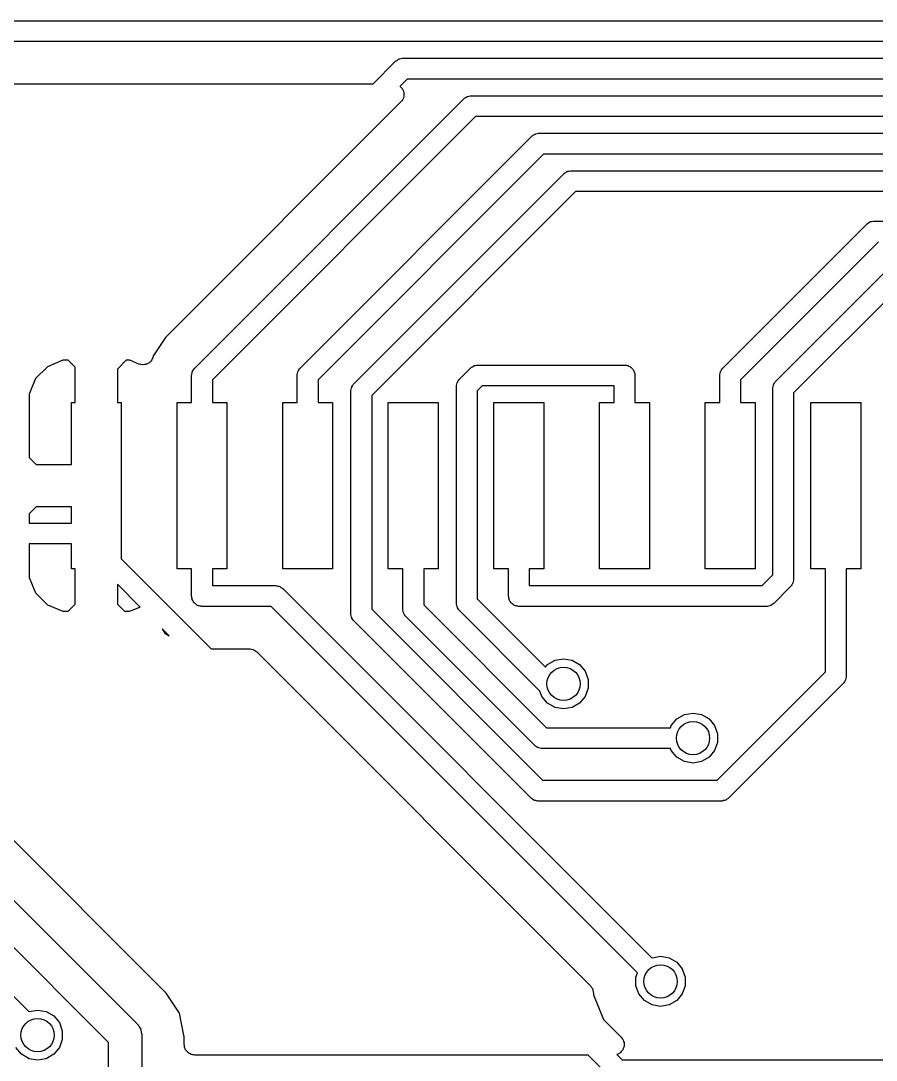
# Model space of a CAD drawing. Extents: x 116.4 to 213.4, y -134.3 to -53.5.
# Drawn here: x 140.32 to 150.6, y -76.37 to -63.88 of the extents above; entities that cross this region are included whole.
import ezdxf

# ---------------------------------------------------------------- set-up
doc = ezdxf.new("R2010")
doc.units = 0
doc.header["$MEASUREMENT"] = 0
doc.layers.add('BLACK', color=7, linetype='CONTINUOUS')

msp = doc.modelspace()

# ---------------------------------------------------------------- linework, layer by layer
at = {"layer": 'Black'}
for p, q in [((137.451, -63.8811), (153.702, -63.8811)), ((153.754, -64.1311), (137.502, -64.1311)), ((144.551, -64.6391), (144.822, -64.368)), ((144.822, -64.368), (144.826, -64.3649)), ((144.826, -64.3649), (144.83, -64.3606)), ((144.83, -64.3606), (144.844, -64.3525)), ((144.844, -64.3525), (144.857, -64.3431)), ((144.857, -64.3431), (144.863, -64.3417)), ((144.863, -64.3417), (144.868, -64.3389)), ((144.868, -64.3389), (144.884, -64.3361)), ((144.884, -64.3361), (144.899, -64.3319)), ((144.899, -64.3319), (144.905, -64.3324)), ((144.905, -64.3324), (144.91, -64.3314)), ((144.91, -64.3314), (156.032, -64.3314)), ((137.765, -64.6391), (144.551, -64.6391)), ((144.962, -64.5814), (144.876, -64.6678)), ((144.876, -64.6678), (144.877, -64.6688)), ((144.877, -64.6688), (144.888, -64.6815)), ((144.888, -64.6815), (144.9, -64.6933)), ((144.9, -64.6933), (144.902, -64.6983)), ((144.902, -64.6983), (144.906, -64.7026)), ((156.083, -64.5814), (144.962, -64.5814)), ((142.406, -68.0543), (145.642, -64.8183)), ((144.906, -64.7026), (144.911, -64.7182)), ((144.911, -64.8198), (144.908, -64.8244)), ((144.911, -64.7182), (144.918, -64.7332)), ((144.915, -64.8037), (144.911, -64.8198)), ((144.921, -64.7882), (144.915, -64.8037)), ((144.918, -64.7332), (144.919, -64.7388)), ((144.919, -64.7388), (144.921, -64.744)), ((144.921, -64.744), (144.921, -64.7606)), ((144.921, -64.7606), (144.922, -64.7772)), ((144.922, -64.7772), (144.921, -64.7826)), ((144.921, -64.7826), (144.921, -64.7882)), ((145.642, -64.8183), (145.646, -64.8152)), ((145.646, -64.8152), (145.65, -64.8109)), ((145.65, -64.8109), (145.664, -64.8028)), ((145.664, -64.8028), (145.677, -64.7934)), ((145.677, -64.7934), (145.682, -64.792)), ((145.682, -64.792), (145.687, -64.7892)), ((145.687, -64.7892), (145.703, -64.7864)), ((145.703, -64.7864), (145.719, -64.7822)), ((145.719, -64.7822), (145.725, -64.7827)), ((145.725, -64.7827), (145.73, -64.7817)), ((145.73, -64.7817), (159.959, -64.7817)), ((144.886, -64.8559), (142.055, -67.6863)), ((144.895, -64.8423), (144.886, -64.8559)), ((144.906, -64.8296), (144.895, -64.8423)), ((144.908, -64.8244), (144.906, -64.8296)), ((145.782, -65.0317), (142.619, -68.1945)), ((160.011, -65.0317), (145.782, -65.0317)), ((143.676, -68.0543), (146.461, -65.2686)), ((146.461, -65.2686), (146.466, -65.2655)), ((146.466, -65.2655), (146.469, -65.2612)), ((146.469, -65.2612), (146.483, -65.2531)), ((146.483, -65.2531), (146.497, -65.2437)), ((146.497, -65.2437), (146.502, -65.2423)), ((146.502, -65.2423), (146.507, -65.2395)), ((146.507, -65.2395), (146.523, -65.2367)), ((146.523, -65.2367), (146.539, -65.2325)), ((146.539, -65.2325), (146.544, -65.233)), ((146.544, -65.233), (146.55, -65.232)), ((146.55, -65.232), (162.019, -65.232)), ((146.601, -65.482), (143.889, -68.1945)), ((162.071, -65.482), (146.601, -65.482)), ((146.868, -65.7034), (146.882, -65.694)), ((146.882, -65.694), (146.887, -65.6926)), ((146.887, -65.6926), (146.892, -65.6898)), ((146.892, -65.6898), (146.908, -65.687)), ((146.908, -65.687), (146.924, -65.6828)), ((146.924, -65.6828), (146.929, -65.6833)), ((146.929, -65.6833), (146.935, -65.6823)), ((146.935, -65.6823), (164.245, -65.6823)), ((144.32, -68.2449), (146.846, -65.7189)), ((146.846, -65.7189), (146.851, -65.7158)), ((146.851, -65.7158), (146.854, -65.7115)), ((146.854, -65.7115), (146.868, -65.7034)), ((146.986, -65.9323), (144.534, -68.3851)), ((164.245, -65.9323), (146.986, -65.9323)), ((150.486, -66.3238), (150.491, -66.3207)), ((150.491, -66.3207), (150.494, -66.3164)), ((150.494, -66.3164), (150.508, -66.3083)), ((150.508, -66.3083), (150.522, -66.2989)), ((150.522, -66.2989), (150.527, -66.2975)), ((150.527, -66.2975), (150.532, -66.2947)), ((150.532, -66.2947), (150.548, -66.2919)), ((150.548, -66.2919), (150.564, -66.2877)), ((150.564, -66.2877), (150.569, -66.2882)), ((150.569, -66.2882), (150.575, -66.2872)), ((150.575, -66.2872), (161.058, -66.2872)), ((148.756, -68.0543), (150.486, -66.3238)), ((150.626, -66.5372), (148.969, -68.1945)), ((149.393, -68.2124), (150.823, -66.7825)), ((150.963, -66.9959), (149.606, -68.3526)), ((142.055, -67.6863), (141.911, -67.9014)), ((141.901, -67.9352), (141.893, -67.9545)), ((141.909, -67.9161), (141.901, -67.9352)), ((141.911, -67.9014), (141.909, -67.9134)), ((141.909, -67.9134), (141.909, -67.9147)), ((141.909, -67.9147), (141.909, -67.9161)), ((140.636, -68.0373), (140.493, -68.1802)), ((140.823, -67.96), (140.636, -68.0373)), ((140.886, -67.96), (140.823, -67.96)), ((140.97, -68.0444), (140.886, -67.96)), ((140.97, -68.468), (140.97, -68.0444)), ((141.583, -67.96), (141.478, -68.0655)), ((141.478, -68.0655), (141.478, -68.468)), ((141.625, -67.96), (141.583, -67.96)), ((141.736, -68.0059), (141.625, -67.96)), ((141.737, -68.0062), (141.736, -68.0059)), ((141.739, -68.007), (141.737, -68.0062)), ((141.759, -68.011), (141.739, -68.007)), ((141.779, -68.0155), (141.759, -68.011)), ((141.78, -68.0153), (141.779, -68.0155)), ((141.782, -68.0156), (141.78, -68.0153)), ((141.802, -68.0124), (141.782, -68.0156)), ((141.823, -68.0097), (141.802, -68.0124)), ((141.824, -68.0091), (141.823, -68.0097)), ((141.825, -68.0089), (141.824, -68.0091)), ((141.844, -67.9989), (141.825, -68.0089)), ((141.862, -67.9894), (141.844, -67.9989)), ((141.863, -67.9883), (141.862, -67.9894)), ((141.864, -67.9876), (141.863, -67.9883)), ((141.878, -67.9721), (141.864, -67.9876)), ((141.892, -67.9568), (141.878, -67.9721)), ((141.893, -67.9545), (141.892, -67.9555)), ((141.892, -67.9555), (141.892, -67.9568)), ((142.39, -68.0765), (142.398, -68.0624)), ((142.398, -68.0624), (142.402, -68.0588)), ((142.402, -68.0588), (142.406, -68.0543)), ((143.66, -68.0765), (143.668, -68.0624)), ((143.668, -68.0624), (143.672, -68.0588)), ((143.672, -68.0588), (143.676, -68.0543)), ((145.59, -68.1867), (145.723, -68.0543)), ((145.723, -68.0543), (145.727, -68.0512)), ((145.727, -68.0512), (145.731, -68.0469)), ((145.731, -68.0469), (145.745, -68.0388)), ((145.745, -68.0388), (145.758, -68.0294)), ((145.758, -68.0294), (145.763, -68.028)), ((145.763, -68.028), (145.768, -68.0252)), ((145.768, -68.0252), (145.784, -68.0224)), ((145.784, -68.0224), (145.8, -68.0182)), ((145.8, -68.0182), (145.806, -68.0187)), ((145.806, -68.0187), (145.811, -68.0177)), ((145.811, -68.0177), (147.574, -68.0177)), ((147.574, -68.0177), (147.585, -68.0196)), ((147.585, -68.0196), (147.596, -68.0196)), ((147.596, -68.0196), (147.606, -68.0233)), ((147.606, -68.0233), (147.617, -68.0252)), ((147.617, -68.0252), (147.626, -68.0307)), ((147.626, -68.0307), (147.636, -68.0344)), ((147.636, -68.0344), (147.645, -68.0415)), ((147.645, -68.0415), (147.654, -68.0469)), ((147.654, -68.0469), (147.661, -68.0553)), ((147.661, -68.0553), (147.67, -68.0624)), ((147.67, -68.0624), (147.675, -68.0718)), ((148.74, -68.0765), (148.748, -68.0624)), ((148.748, -68.0624), (148.752, -68.0588)), ((148.752, -68.0588), (148.756, -68.0543)), ((140.493, -68.1802), (140.416, -68.367)), ((142.369, -68.1318), (142.374, -68.116)), ((142.37, -68.1373), (142.369, -68.1318)), ((142.369, -68.1427), (142.37, -68.1373)), ((142.369, -68.468), (142.369, -68.1427)), ((142.374, -68.116), (142.377, -68.0999)), ((142.377, -68.0999), (142.379, -68.0952)), ((142.379, -68.0952), (142.381, -68.0899)), ((142.381, -68.0899), (142.39, -68.0765)), ((142.619, -68.1945), (142.619, -68.468)), ((143.639, -68.1318), (143.644, -68.116)), ((143.64, -68.1373), (143.639, -68.1318)), ((143.639, -68.1427), (143.64, -68.1373)), ((143.639, -68.468), (143.639, -68.1427)), ((143.644, -68.116), (143.647, -68.0999)), ((143.647, -68.0999), (143.649, -68.0952)), ((143.649, -68.0952), (143.651, -68.0899)), ((143.651, -68.0899), (143.66, -68.0765)), ((143.889, -68.1945), (143.889, -68.468)), ((145.575, -68.2089), (145.583, -68.1948)), ((145.583, -68.1948), (145.587, -68.1912)), ((145.587, -68.1912), (145.59, -68.1867)), ((147.675, -68.0718), (147.682, -68.0802)), ((147.682, -68.0802), (147.686, -68.0905)), ((147.686, -68.0905), (147.691, -68.0999)), ((147.691, -68.0999), (147.693, -68.1107)), ((147.693, -68.1107), (147.697, -68.121)), ((147.697, -68.121), (147.697, -68.1319)), ((147.697, -68.1319), (147.699, -68.1427)), ((147.699, -68.1427), (147.699, -68.468)), ((148.719, -68.1318), (148.724, -68.116)), ((148.72, -68.1373), (148.719, -68.1318)), ((148.719, -68.1427), (148.72, -68.1373)), ((148.719, -68.468), (148.719, -68.1427)), ((148.724, -68.116), (148.727, -68.0999)), ((148.727, -68.0999), (148.729, -68.0952)), ((148.729, -68.0952), (148.731, -68.0899)), ((148.731, -68.0899), (148.74, -68.0765)), ((148.969, -68.1945), (148.969, -68.468)), ((144.284, -68.3224), (144.288, -68.3066)), ((144.288, -68.3066), (144.291, -68.2905)), ((144.291, -68.2905), (144.294, -68.2858)), ((144.294, -68.2858), (144.295, -68.2805)), ((144.295, -68.2805), (144.305, -68.2671)), ((144.305, -68.2671), (144.313, -68.253)), ((144.313, -68.253), (144.317, -68.2494)), ((144.317, -68.2494), (144.32, -68.2449)), ((145.554, -68.2642), (145.558, -68.2484)), ((145.555, -68.2697), (145.554, -68.2642)), ((145.554, -68.2751), (145.555, -68.2697)), ((145.554, -70.8807), (145.554, -68.2751)), ((145.558, -68.2484), (145.561, -68.2323)), ((145.561, -68.2323), (145.564, -68.2276)), ((145.564, -68.2276), (145.565, -68.2223)), ((145.565, -68.2223), (145.575, -68.2089)), ((145.863, -68.2677), (145.804, -68.3269)), ((147.449, -68.2677), (145.863, -68.2677)), ((147.449, -68.468), (147.449, -68.2677)), ((149.356, -68.2899), (149.361, -68.2741)), ((149.357, -68.2954), (149.356, -68.2899)), ((149.356, -68.3008), (149.357, -68.2954)), ((149.356, -70.5393), (149.356, -68.3008)), ((149.361, -68.2741), (149.364, -68.258)), ((149.364, -68.258), (149.366, -68.2533)), ((149.366, -68.2533), (149.368, -68.248)), ((149.368, -68.248), (149.377, -68.2346)), ((149.377, -68.2346), (149.385, -68.2205)), ((149.385, -68.2205), (149.389, -68.2169)), ((149.389, -68.2169), (149.393, -68.2124)), ((140.416, -68.367), (140.416, -69.1296)), ((144.285, -68.3279), (144.284, -68.3224)), ((144.284, -68.3333), (144.285, -68.3279)), ((144.284, -71.0049), (144.284, -68.3333)), ((144.534, -68.3851), (144.534, -70.9531)), ((145.804, -68.3269), (145.804, -70.8289)), ((149.606, -68.3526), (149.606, -70.5911)), ((140.924, -69.214), (140.924, -68.468)), ((140.924, -68.468), (140.97, -68.468)), ((141.478, -68.468), (141.524, -68.468)), ((141.524, -68.468), (141.524, -70.3448)), ((142.194, -70.468), (142.194, -68.468)), ((142.194, -68.468), (142.369, -68.468)), ((142.619, -68.468), (142.794, -68.468)), ((142.794, -68.468), (142.794, -70.468)), ((143.464, -70.468), (143.464, -68.468)), ((143.464, -68.468), (143.639, -68.468)), ((143.889, -68.468), (144.064, -68.468)), ((144.064, -68.468), (144.064, -70.468)), ((144.734, -70.468), (144.734, -68.468)), ((144.734, -68.468), (145.334, -68.468)), ((145.334, -68.468), (145.334, -70.468)), ((146.004, -70.468), (146.004, -68.468)), ((146.004, -68.468), (146.604, -68.468)), ((146.604, -68.468), (146.604, -70.468)), ((147.274, -70.468), (147.274, -68.468)), ((147.274, -68.468), (147.449, -68.468)), ((147.699, -68.468), (147.874, -68.468)), ((147.874, -68.468), (147.874, -70.468)), ((148.544, -70.468), (148.544, -68.468)), ((148.544, -68.468), (148.719, -68.468)), ((148.969, -68.468), (149.144, -68.468)), ((149.144, -68.468), (149.144, -70.468)), ((149.814, -70.468), (149.814, -68.468)), ((149.814, -68.468), (150.414, -68.468)), ((150.414, -68.468), (150.414, -70.468)), ((140.416, -69.1296), (140.5, -69.214)), ((140.5, -69.214), (140.924, -69.214)), ((140.5, -69.722), (140.416, -69.8064)), ((140.416, -69.8064), (140.416, -69.9179)), ((140.924, -69.722), (140.5, -69.722)), ((140.924, -69.9179), (140.924, -69.722)), ((140.416, -69.9179), (140.924, -69.9179)), ((140.416, -70.1679), (140.416, -70.569)), ((140.924, -70.1679), (140.416, -70.1679)), ((140.924, -70.468), (140.924, -70.1679)), ((141.524, -70.3448), (142.605, -71.4263)), ((140.97, -70.468), (140.924, -70.468)), ((140.97, -70.8916), (140.97, -70.468)), ((142.369, -70.468), (142.194, -70.468)), ((142.369, -70.7933), (142.369, -70.468)), ((142.794, -70.468), (142.619, -70.468)), ((142.619, -70.468), (142.619, -70.6683)), ((144.064, -70.468), (143.464, -70.468)), ((144.909, -70.468), (144.734, -70.468)), ((144.909, -70.7933), (144.909, -70.468)), ((145.334, -70.468), (145.159, -70.468)), ((145.159, -70.468), (145.159, -70.7933)), ((146.179, -70.468), (146.004, -70.468)), ((146.179, -70.7933), (146.179, -70.468)), ((146.604, -70.468), (146.429, -70.468)), ((146.429, -70.468), (146.429, -70.6683)), ((147.874, -70.468), (147.274, -70.468)), ((149.144, -70.468), (148.544, -70.468)), ((149.227, -70.6683), (149.356, -70.5393)), ((149.989, -70.468), (149.814, -70.468)), ((149.989, -70.7933), (149.989, -70.468)), ((150.414, -70.468), (150.239, -70.468)), ((150.239, -70.468), (150.239, -70.7933)), ((140.416, -70.569), (140.493, -70.7558)), ((141.752, -70.9264), (141.478, -70.6524)), ((141.478, -70.6524), (141.478, -70.8916)), ((142.619, -70.6683), (143.377, -70.6683)), ((143.377, -70.6683), (143.382, -70.6693)), ((143.382, -70.6693), (143.387, -70.6688)), ((143.387, -70.6688), (143.403, -70.673)), ((143.403, -70.673), (143.419, -70.6758)), ((143.419, -70.6758), (143.424, -70.6786)), ((143.424, -70.6786), (143.429, -70.68)), ((143.429, -70.68), (143.443, -70.6894)), ((143.443, -70.6894), (143.457, -70.6975)), ((146.429, -70.6683), (149.227, -70.6683)), ((149.569, -70.6795), (149.367, -70.8817)), ((149.573, -70.675), (149.569, -70.6795)), ((149.577, -70.6714), (149.573, -70.675)), ((149.585, -70.6573), (149.577, -70.6714)), ((149.594, -70.6439), (149.585, -70.6573)), ((149.596, -70.6386), (149.594, -70.6439)), ((149.598, -70.6339), (149.596, -70.6386)), ((149.601, -70.6178), (149.598, -70.6339)), ((149.606, -70.602), (149.601, -70.6178)), ((149.606, -70.5911), (149.605, -70.5965)), ((149.605, -70.5965), (149.606, -70.602)), ((140.493, -70.7558), (140.636, -70.8987)), ((142.371, -70.8041), (142.369, -70.7933)), ((142.371, -70.815), (142.371, -70.8041)), ((142.375, -70.8253), (142.371, -70.815)), ((143.457, -70.6975), (143.46, -70.7018)), ((143.46, -70.7018), (143.465, -70.7049)), ((143.465, -70.7049), (147.902, -75.1421)), ((144.909, -70.9525), (144.909, -70.7933)), ((145.159, -70.7933), (145.159, -70.9007)), ((146.181, -70.8041), (146.179, -70.7933)), ((146.181, -70.815), (146.181, -70.8041)), ((146.185, -70.8253), (146.181, -70.815)), ((149.989, -71.7048), (149.989, -70.7933)), ((150.239, -70.7933), (150.239, -71.7566)), ((140.636, -70.8987), (140.823, -70.976)), ((140.886, -70.976), (140.97, -70.8916)), ((141.478, -70.8916), (141.562, -70.976)), ((141.625, -70.976), (141.736, -70.9301)), ((141.736, -70.9301), (141.737, -70.9298)), ((141.737, -70.9298), (141.739, -70.929)), ((141.739, -70.929), (141.752, -70.9264)), ((142.377, -70.8361), (142.375, -70.8253)), ((142.382, -70.8455), (142.377, -70.8361)), ((142.386, -70.8558), (142.382, -70.8455)), ((142.393, -70.8642), (142.386, -70.8558)), ((142.398, -70.8736), (142.393, -70.8642)), ((142.407, -70.8807), (142.398, -70.8736)), ((142.414, -70.8891), (142.407, -70.8807)), ((142.423, -70.8945), (142.414, -70.8891)), ((142.431, -70.9016), (142.423, -70.8945)), ((142.442, -70.9053), (142.431, -70.9016)), ((142.451, -70.9108), (142.442, -70.9053)), ((142.462, -70.9127), (142.451, -70.9108)), ((142.472, -70.9164), (142.462, -70.9127)), ((142.483, -70.9164), (142.472, -70.9164)), ((142.494, -70.9183), (142.483, -70.9164)), ((143.325, -70.9183), (142.494, -70.9183)), ((147.729, -75.3221), (143.325, -70.9183)), ((145.159, -70.9007), (146.634, -72.3757)), ((145.555, -70.8861), (145.554, -70.8807)), ((145.554, -70.8916), (145.555, -70.8861)), ((145.558, -70.9074), (145.554, -70.8916)), ((145.561, -70.9235), (145.558, -70.9074)), ((145.564, -70.9282), (145.561, -70.9235)), ((145.565, -70.9335), (145.564, -70.9282)), ((145.575, -70.9469), (145.565, -70.9335)), ((145.804, -70.8289), (146.622, -71.6476)), ((146.187, -70.8361), (146.185, -70.8253)), ((146.192, -70.8455), (146.187, -70.8361)), ((146.196, -70.8558), (146.192, -70.8455)), ((146.203, -70.8642), (146.196, -70.8558)), ((146.208, -70.8736), (146.203, -70.8642)), ((146.217, -70.8807), (146.208, -70.8736)), ((146.224, -70.8891), (146.217, -70.8807)), ((146.233, -70.8945), (146.224, -70.8891)), ((146.242, -70.9016), (146.233, -70.8945)), ((146.252, -70.9053), (146.242, -70.9016)), ((146.261, -70.9108), (146.252, -70.9053)), ((146.272, -70.9127), (146.261, -70.9108)), ((146.282, -70.9164), (146.272, -70.9127)), ((146.293, -70.9164), (146.282, -70.9164)), ((146.304, -70.9183), (146.293, -70.9164)), ((149.279, -70.9183), (146.304, -70.9183)), ((149.284, -70.9173), (149.279, -70.9183)), ((149.29, -70.9178), (149.284, -70.9173)), ((149.305, -70.9136), (149.29, -70.9178)), ((149.322, -70.9108), (149.305, -70.9136)), ((149.326, -70.908), (149.322, -70.9108)), ((149.332, -70.9066), (149.326, -70.908)), ((149.345, -70.8972), (149.332, -70.9066)), ((149.359, -70.8891), (149.345, -70.8972)), ((149.363, -70.8848), (149.359, -70.8891)), ((149.367, -70.8817), (149.363, -70.8848)), ((140.823, -70.976), (140.886, -70.976)), ((141.562, -70.976), (141.625, -70.976)), ((144.285, -71.0103), (144.284, -71.0049)), ((144.284, -71.0158), (144.285, -71.0103)), ((144.288, -71.0316), (144.284, -71.0158)), ((144.291, -71.0477), (144.288, -71.0316)), ((144.294, -71.0524), (144.291, -71.0477)), ((144.295, -71.0577), (144.294, -71.0524)), ((144.305, -71.0711), (144.295, -71.0577)), ((144.534, -70.9531), (146.587, -73.0069)), ((144.91, -70.9579), (144.909, -70.9525)), ((144.909, -70.9634), (144.91, -70.9579)), ((144.914, -70.9792), (144.909, -70.9634)), ((144.917, -70.9953), (144.914, -70.9792)), ((144.919, -71), (144.917, -70.9953)), ((144.921, -71.0053), (144.919, -71)), ((144.93, -71.0187), (144.921, -71.0053)), ((144.938, -71.0328), (144.93, -71.0187)), ((144.942, -71.0364), (144.938, -71.0328)), ((144.946, -71.0409), (144.942, -71.0364)), ((146.494, -72.5891), (144.946, -71.0409)), ((145.583, -70.961), (145.575, -70.9469)), ((145.587, -70.9646), (145.583, -70.961)), ((145.59, -70.9691), (145.587, -70.9646)), ((146.557, -71.936), (145.59, -70.9691)), ((142.098, -71.2726), (142.015, -71.1891)), ((142.015, -71.1891), (142.048, -71.2391)), ((144.313, -71.0852), (144.305, -71.0711)), ((144.317, -71.0888), (144.313, -71.0852)), ((144.32, -71.0933), (144.317, -71.0888)), ((146.447, -73.2203), (144.32, -71.0933)), ((142.048, -71.2391), (142.098, -71.2726)), ((142.605, -71.4263), (143.062, -71.4263)), ((143.062, -71.4263), (143.067, -71.4273)), ((143.067, -71.4273), (143.073, -71.4268)), ((143.073, -71.4268), (143.089, -71.4311)), ((143.089, -71.4311), (143.105, -71.434)), ((143.105, -71.434), (143.11, -71.4368)), ((143.11, -71.4368), (143.115, -71.4382)), ((143.115, -71.4382), (143.129, -71.4477)), ((143.129, -71.4477), (143.143, -71.456)), ((143.143, -71.456), (143.147, -71.4603)), ((143.147, -71.4603), (143.152, -71.4635)), ((143.152, -71.4635), (147.162, -75.4738)), ((146.647, -71.6178), (146.738, -71.5655)), ((146.738, -71.5655), (146.841, -71.5474)), ((146.841, -71.5474), (146.944, -71.5655)), ((146.944, -71.5655), (147.034, -71.6178)), ((146.622, -71.6476), (146.647, -71.6178)), ((147.034, -71.6178), (147.102, -71.6979)), ((147.102, -71.6979), (147.137, -71.7962)), ((147.137, -71.7962), (147.137, -71.9008)), ((148.687, -73.0069), (149.989, -71.7048)), ((150.227, -71.8094), (150.218, -71.8228)), ((150.229, -71.8041), (150.227, -71.8094)), ((150.231, -71.7994), (150.229, -71.8041)), ((150.234, -71.7833), (150.231, -71.7994)), ((150.239, -71.7675), (150.234, -71.7833)), ((150.239, -71.7566), (150.238, -71.762)), ((150.238, -71.762), (150.239, -71.7675)), ((146.58, -71.9991), (146.557, -71.936)), ((147.137, -71.9008), (147.102, -71.9991)), ((150.202, -71.845), (148.827, -73.2203)), ((150.206, -71.8405), (150.202, -71.845)), ((150.21, -71.8369), (150.206, -71.8405)), ((150.218, -71.8228), (150.21, -71.8369)), ((146.647, -72.0792), (146.58, -71.9991)), ((147.102, -71.9991), (147.034, -72.0792)), ((142.063, -75.5661), (138.624, -72.1265)), ((146.738, -72.1315), (146.647, -72.0792)), ((146.841, -72.1496), (146.738, -72.1315)), ((146.944, -72.1315), (146.841, -72.1496)), ((147.034, -72.0792), (146.944, -72.1315)), ((148.136, -72.3501), (148.203, -72.27)), ((148.203, -72.27), (148.294, -72.2177)), ((148.294, -72.2177), (148.397, -72.1996)), ((148.397, -72.1996), (148.5, -72.2177)), ((148.5, -72.2177), (148.59, -72.27)), ((148.59, -72.27), (148.657, -72.3501)), ((146.634, -72.3757), (148.126, -72.3757)), ((148.126, -72.3757), (148.136, -72.3501)), ((148.657, -72.3501), (148.693, -72.4484)), ((138.256, -72.4769), (141.713, -75.9342)), ((148.693, -72.553), (148.657, -72.6513)), ((148.693, -72.4484), (148.693, -72.553)), ((146.498, -72.5922), (146.494, -72.5891)), ((146.502, -72.5965), (146.498, -72.5922)), ((146.516, -72.6046), (146.502, -72.5965)), ((146.529, -72.614), (146.516, -72.6046)), ((146.535, -72.6154), (146.529, -72.614)), ((146.539, -72.6182), (146.535, -72.6154)), ((146.556, -72.621), (146.539, -72.6182)), ((146.571, -72.6252), (146.556, -72.621)), ((146.577, -72.6247), (146.571, -72.6252)), ((146.582, -72.6257), (146.577, -72.6247)), ((148.126, -72.6257), (146.582, -72.6257)), ((148.136, -72.6513), (148.126, -72.6257)), ((148.203, -72.7314), (148.136, -72.6513)), ((148.657, -72.6513), (148.59, -72.7314)), ((148.294, -72.7837), (148.203, -72.7314)), ((148.397, -72.8018), (148.294, -72.7837)), ((148.5, -72.7837), (148.397, -72.8018)), ((148.59, -72.7314), (148.5, -72.7837)), ((141.372, -76.1584), (138.031, -72.8183)), ((146.587, -73.0069), (148.687, -73.0069)), ((146.452, -73.2234), (146.447, -73.2203)), ((146.455, -73.2277), (146.452, -73.2234)), ((146.469, -73.2358), (146.455, -73.2277)), ((146.483, -73.2452), (146.469, -73.2358)), ((146.488, -73.2466), (146.483, -73.2452)), ((146.493, -73.2494), (146.488, -73.2466)), ((146.509, -73.2522), (146.493, -73.2494)), ((146.525, -73.2564), (146.509, -73.2522)), ((146.53, -73.2559), (146.525, -73.2564)), ((146.536, -73.2569), (146.53, -73.2559)), ((148.739, -73.2569), (146.536, -73.2569)), ((148.744, -73.2559), (148.739, -73.2569)), ((148.75, -73.2564), (148.744, -73.2559)), ((148.765, -73.2522), (148.75, -73.2564)), ((148.781, -73.2494), (148.765, -73.2522)), ((148.786, -73.2466), (148.781, -73.2494)), ((148.792, -73.2452), (148.786, -73.2466)), ((148.805, -73.2358), (148.792, -73.2452)), ((148.819, -73.2277), (148.805, -73.2358)), ((148.823, -73.2234), (148.819, -73.2277)), ((148.827, -73.2203), (148.823, -73.2234)), ((147.902, -75.1421), (147.904, -75.1409)), ((147.904, -75.1409), (148.007, -75.1228)), ((148.007, -75.1228), (148.11, -75.1409)), ((148.11, -75.1409), (148.201, -75.1932)), ((139.862, -75.2365), (140.413, -75.7878)), ((148.201, -75.1932), (148.268, -75.2733)), ((148.268, -75.2733), (148.304, -75.3716)), ((147.711, -75.3716), (147.729, -75.3221)), ((147.711, -75.4762), (147.711, -75.3716)), ((148.304, -75.3716), (148.304, -75.4762)), ((147.162, -75.4738), (147.165, -75.4784)), ((147.165, -75.4784), (147.169, -75.482)), ((147.169, -75.482), (147.178, -75.4964)), ((147.178, -75.4964), (147.187, -75.5099)), ((147.187, -75.5099), (147.189, -75.5154)), ((147.189, -75.5154), (147.191, -75.5202)), ((147.191, -75.5202), (147.194, -75.5365)), ((147.194, -75.5365), (147.199, -75.5525)), ((147.199, -75.5525), (147.198, -75.5581)), ((147.198, -75.5581), (147.199, -75.5637)), ((147.199, -75.5637), (147.199, -75.5839)), ((147.746, -75.5745), (147.711, -75.4762)), ((148.304, -75.4762), (148.268, -75.5745)), ((142.223, -75.8056), (142.063, -75.5661)), ((147.199, -75.5839), (147.322, -75.881)), ((147.814, -75.6546), (147.746, -75.5745)), ((147.904, -75.7069), (147.814, -75.6546)), ((148.201, -75.6546), (148.11, -75.7069)), ((148.268, -75.5745), (148.201, -75.6546)), ((140.413, -75.7878), (140.416, -75.7866)), ((140.416, -75.7866), (140.518, -75.7685)), ((140.518, -75.7685), (140.621, -75.7866)), ((140.621, -75.7866), (140.712, -75.8389)), ((142.276, -76.0724), (142.223, -75.8056)), ((148.007, -75.725), (147.904, -75.7069)), ((148.11, -75.7069), (148.007, -75.725)), ((140.712, -75.8389), (140.779, -75.919)), ((140.779, -75.919), (140.815, -76.0173)), ((141.713, -75.9342), (141.718, -75.9414)), ((147.322, -75.881), (147.533, -76.0926)), ((140.815, -76.0173), (140.815, -76.1219)), ((141.718, -75.9414), (141.725, -75.947)), ((141.725, -75.947), (141.738, -75.9697)), ((141.738, -75.9697), (141.753, -75.9911)), ((141.753, -75.9911), (141.755, -75.9996)), ((141.755, -75.9996), (141.76, -76.0072)), ((141.76, -76.0072), (141.764, -76.0329)), ((141.764, -76.0329), (141.771, -76.0582)), ((141.771, -76.0582), (141.77, -76.0669)), ((140.815, -76.1219), (140.779, -76.2202)), ((141.372, -76.5573), (141.372, -76.1584)), ((141.77, -76.0669), (141.772, -76.0756)), ((141.772, -76.0756), (141.772, -76.5573)), ((142.28, -76.0881), (142.276, -76.0724)), ((142.28, -76.1823), (142.28, -76.0881)), ((142.282, -76.1932), (142.28, -76.1823)), ((147.533, -76.0926), (147.542, -76.1061)), ((147.542, -76.1061), (147.553, -76.1188)), ((147.553, -76.1188), (147.555, -76.1241)), ((147.555, -76.1241), (147.558, -76.1287)), ((147.558, -76.1287), (147.563, -76.1447)), ((147.563, -76.1447), (147.568, -76.1602)), ((147.568, -76.1602), (147.568, -76.1659)), ((147.568, -76.1659), (147.57, -76.1713)), ((147.57, -76.1713), (147.568, -76.1878)), ((147.568, -76.1878), (147.568, -76.2044)), ((140.325, -76.3003), (140.258, -76.2202)), ((140.416, -76.3526), (140.325, -76.3003)), ((140.712, -76.3003), (140.621, -76.3526)), ((140.779, -76.2202), (140.712, -76.3003)), ((142.282, -76.2044), (142.282, -76.1932)), ((142.285, -76.2148), (142.282, -76.2044)), ((142.287, -76.2257), (142.285, -76.2148)), ((142.293, -76.2354), (142.287, -76.2257)), ((142.297, -76.2458), (142.293, -76.2354)), ((142.304, -76.2543), (142.297, -76.2458)), ((142.309, -76.2639), (142.304, -76.2543)), ((142.318, -76.2711), (142.309, -76.2639)), ((142.325, -76.2796), (142.318, -76.2711)), ((142.335, -76.2851), (142.325, -76.2796)), ((142.343, -76.2923), (142.335, -76.2851)), ((142.354, -76.2961), (142.343, -76.2923)), ((142.363, -76.3016), (142.354, -76.2961)), ((142.374, -76.3036), (142.363, -76.3016)), ((142.385, -76.3074), (142.374, -76.3036)), ((142.396, -76.3074), (142.385, -76.3074)), ((142.407, -76.3093), (142.396, -76.3074)), ((147.135, -76.3093), (142.407, -76.3093)), ((147.406, -76.5803), (147.135, -76.3093)), ((147.487, -76.3016), (147.482, -76.3025)), ((147.482, -76.3025), (147.546, -76.3669)), ((147.501, -76.2934), (147.487, -76.3016)), ((147.516, -76.2864), (147.501, -76.2934)), ((147.52, -76.2824), (147.516, -76.2864)), ((147.525, -76.2796), (147.52, -76.2824)), ((147.535, -76.2669), (147.525, -76.2796)), ((147.547, -76.2552), (147.535, -76.2669)), ((147.549, -76.2501), (147.547, -76.2552)), ((147.553, -76.2458), (147.549, -76.2501)), ((147.559, -76.2303), (147.553, -76.2458)), ((147.566, -76.2153), (147.559, -76.2303)), ((147.568, -76.2044), (147.566, -76.2097)), ((147.566, -76.2097), (147.566, -76.2153)), ((140.518, -76.3707), (140.416, -76.3526)), ((140.621, -76.3526), (140.518, -76.3707)), ((147.546, -76.3669), (155.367, -76.3669))]:
    msp.add_line(p, q, dxfattribs=at)
for centre in [(146.841, -71.8485), (148.397, -72.5007), (148.007, -75.4239), (140.518, -76.0696)]:
    msp.add_circle(centre, 0.2, dxfattribs=at)

doc.saveas('drawing.dxf')
